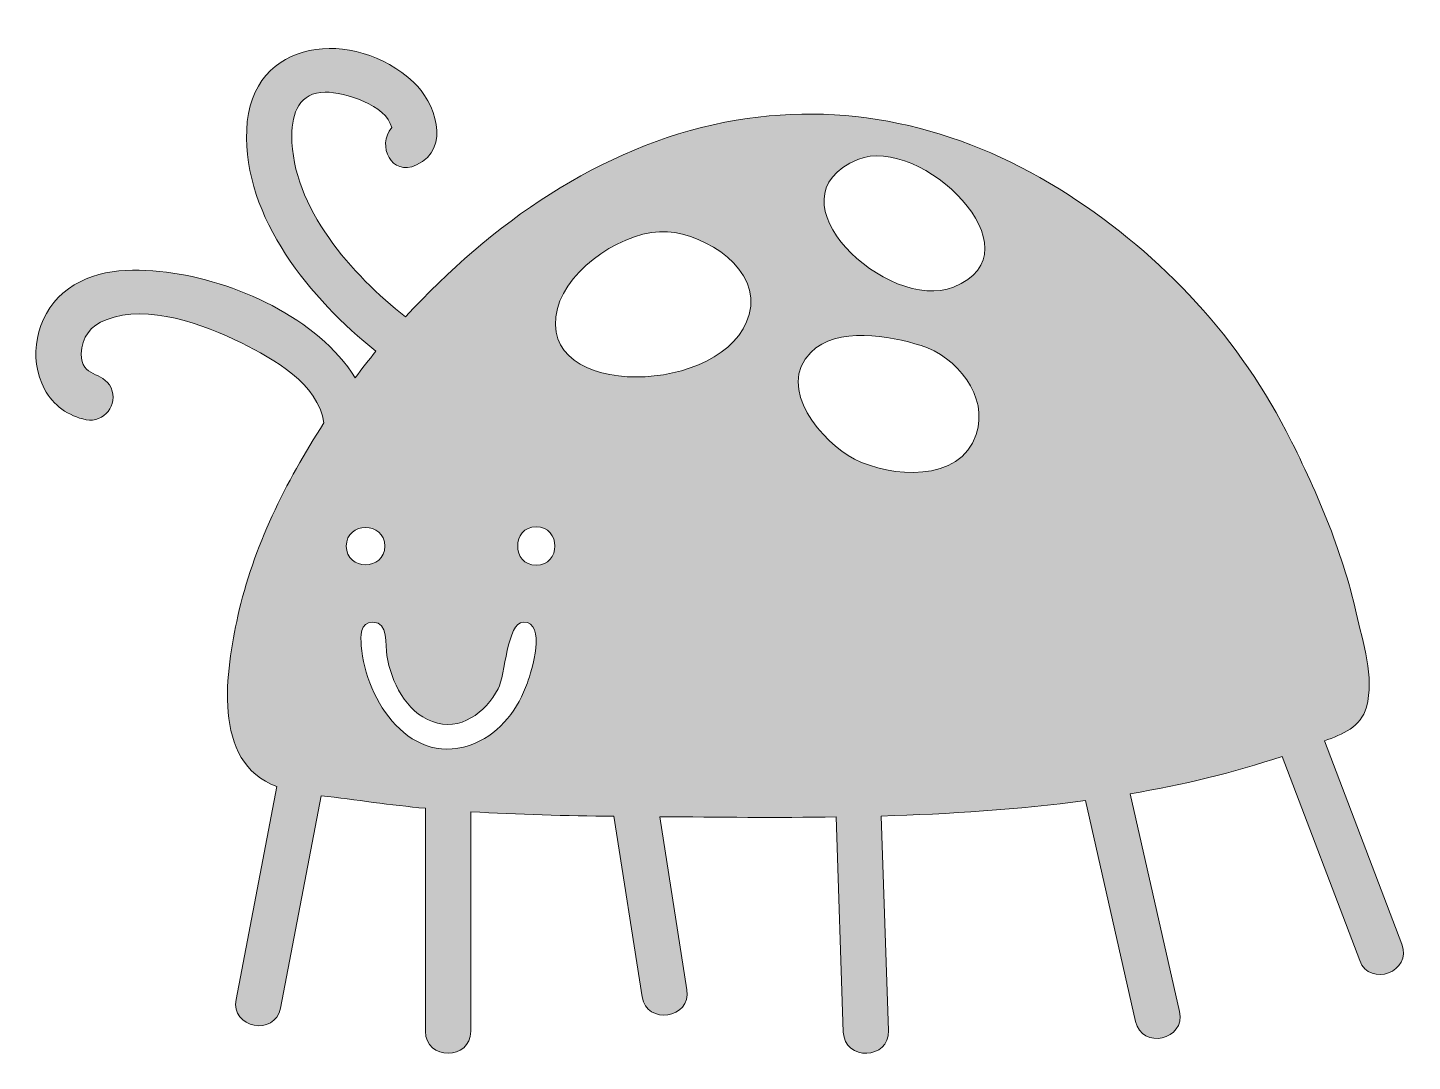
# Model space of a CAD drawing. Header units: inches. Extents: x -1 to 102, y -1 to 76.
import ezdxf

# ---------------------------------------------------------------- set-up
doc = ezdxf.new("R2010")
doc.units = ezdxf.units.IN
doc.header["$MEASUREMENT"] = 0
doc.layers.add('Layer 1', color=7, linetype='Continuous')

msp = doc.modelspace()

# ---------------------------------------------------------------- hatches: boundary and pattern name
at = {"layer": 'Layer 1', "true_color": 0xeb8442}
h = msp.add_hatch(color=23, dxfattribs=at)
h.dxf.hatch_style = 2
edge = h.paths.add_edge_path()
edge.add_spline(control_points=[(0.64, 49.31), (1.28, 48.13), (2.42, 47.31), (3.73, 47.05), (5.05, 46.79), (6.16, 48.18), (5.58, 49.41), (4.97, 50.72), (3.37, 50.12), (3.37, 51.94), (3.37, 53.16), (4.09, 54.06), (5.21, 54.48), (8.33, 55.67), (12.45, 54.14), (15.27, 52.75), (17.68, 51.56), (20.96, 49.73), (21.4, 46.81), (18.54, 42.4), (16.14, 37.61), (15, 32.45), (14.13, 28.5), (13, 21.58), (17.9, 19.81), (17.9, 19.81), (14.87, 4), (14.87, 4), (14.46, 1.87), (17.76, 1.23), (18.17, 3.36), (18.17, 3.36), (21.2, 19.13), (21.2, 19.13), (23.78, 18.82), (26.35, 18.43), (28.94, 18.19), (28.94, 18.19), (28.94, 1.63), (28.94, 1.63), (28.94, -0.54), (32.31, -0.54), (32.31, 1.63), (32.31, 1.63), (32.31, 17.94), (32.31, 17.94), (35.84, 17.72), (39.39, 17.64), (42.93, 17.6), (42.93, 17.6), (45.03, 4.2), (45.03, 4.2), (45.37, 2.06), (48.69, 2.58), (48.35, 4.72), (48.35, 4.72), (46.34, 17.57), (46.34, 17.57), (50.7, 17.53), (55.07, 17.48), (59.44, 17.55), (59.44, 17.55), (59.98, 1.57), (59.98, 1.57), (60.06, -0.6), (63.42, -0.48), (63.34, 1.68), (63.34, 1.68), (62.8, 17.62), (62.8, 17.62), (67.85, 17.77), (72.97, 18.09), (77.97, 18.76), (77.97, 18.76), (81.68, 2.37), (81.68, 2.37), (82.15, 0.25), (85.43, 0.99), (84.96, 3.11), (84.96, 3.11), (81.3, 19.27), (81.3, 19.27), (85.19, 19.93), (88.98, 20.83), (92.57, 22.05), (92.57, 22.05), (98.34, 6.89), (98.34, 6.89), (99.11, 4.87), (102.25, 6.06), (101.48, 8.09), (101.48, 8.09), (95.73, 23.2), (95.73, 23.2), (97.07, 23.69), (98.42, 24.2), (98.84, 25.71), (99.46, 27.93), (98.57, 30.53), (98.08, 32.71), (97.04, 37.36), (95.06, 41.97), (92.88, 46.2), (89.03, 53.65), (83.11, 59.78), (76.01, 64.19), (68.49, 68.86), (59.96, 70.86), (51.19, 69.14), (41.84, 67.3), (33.82, 61.59), (27.46, 54.68), (23.5, 57.81), (19.01, 62.77), (19.01, 68.15), (19.01, 69.82), (19.58, 71.38), (21.5, 71.38), (22.92, 71.38), (26.06, 70.43), (26.43, 68.75), (25.3, 67.4), (26.42, 65.1), (28.27, 65.97), (30.91, 67.22), (29.62, 70.67), (28.05, 72.13), (23.68, 76.16), (15.92, 75.52), (15.66, 68.57), (15.66, 68.57), (15.66, 68.58), (15.66, 68.58), (15.4, 62.02), (20.42, 56), (25.26, 52.14), (24.74, 51.5), (24.22, 50.84), (23.72, 50.16), (20.98, 54.6), (14.68, 57.4), (9.69, 58.01), (7.03, 58.33), (4.16, 58.28), (2.01, 56.45), (0.03, 54.75), (-0.61, 51.63), (0.64, 49.31)], knot_values=[0, 0, 0, 0, 0.352778, 0.352778, 0.352778, 0.705556, 0.705556, 0.705556, 1.058333, 1.058333, 1.058333, 1.411111, 1.411111, 1.411111, 1.763889, 1.763889, 1.763889, 2.116667, 2.116667, 2.116667, 2.469444, 2.469444, 2.469444, 2.822222, 2.822222, 2.822222, 3.175, 3.175, 3.175, 3.527778, 3.527778, 3.527778, 3.880556, 3.880556, 3.880556, 4.233333, 4.233333, 4.233333, 4.586111, 4.586111, 4.586111, 4.938889, 4.938889, 4.938889, 5.291667, 5.291667, 5.291667, 5.644444, 5.644444, 5.644444, 5.997222, 5.997222, 5.997222, 6.35, 6.35, 6.35, 6.702778, 6.702778, 6.702778, 7.055556, 7.055556, 7.055556, 7.408333, 7.408333, 7.408333, 7.761111, 7.761111, 7.761111, 8.113889, 8.113889, 8.113889, 8.466667, 8.466667, 8.466667, 8.819444, 8.819444, 8.819444, 9.172222, 9.172222, 9.172222, 9.525, 9.525, 9.525, 9.877778, 9.877778, 9.877778, 10.230556, 10.230556, 10.230556, 10.583333, 10.583333, 10.583333, 10.936111, 10.936111, 10.936111, 11.288889, 11.288889, 11.288889, 11.641667, 11.641667, 11.641667, 11.994444, 11.994444, 11.994444, 12.347222, 12.347222, 12.347222, 12.7, 12.7, 12.7, 13.052778, 13.052778, 13.052778, 13.405556, 13.405556, 13.405556, 13.758333, 13.758333, 13.758333, 14.111111, 14.111111, 14.111111, 14.463889, 14.463889, 14.463889, 14.816667, 14.816667, 14.816667, 15.169444, 15.169444, 15.169444, 15.522222, 15.522222, 15.522222, 15.875, 15.875, 15.875, 16.227778, 16.227778, 16.227778, 16.580556, 16.580556, 16.580556, 16.933333, 16.933333, 16.933333, 17.286111, 17.286111, 17.286111, 17.286111], degree=3, periodic=0)
edge.add_line((0.64, 49.31), (0.64, 49.31))
edge = h.paths.add_edge_path()
edge.add_spline(control_points=[(61.07, 66.38), (65.71, 68.27), (74.76, 59.54), (68.17, 56.9), (63.28, 54.94), (54.09, 63.53), (61.07, 66.38)], knot_values=[0, 0, 0, 0, 0.352778, 0.352778, 0.352778, 0.705556, 0.705556, 0.705556, 0.705556], degree=3, periodic=0)
edge.add_line((61.07, 66.38), (61.07, 66.38))
edge = h.paths.add_edge_path()
edge.add_spline(control_points=[(65.76, 52.56), (68.37, 51.74), (70.82, 48.81), (69.85, 45.95), (68.64, 42.34), (63.51, 42.75), (60.81, 44.13), (58.43, 45.35), (54.93, 49.42), (57.56, 52.05), (59.51, 53.99), (63.43, 53.29), (65.76, 52.56)], knot_values=[0, 0, 0, 0, 0.352778, 0.352778, 0.352778, 0.705556, 0.705556, 0.705556, 1.058333, 1.058333, 1.058333, 1.411111, 1.411111, 1.411111, 1.411111], degree=3, periodic=0)
edge.add_line((65.76, 52.56), (65.76, 52.56))
edge = h.paths.add_edge_path()
edge.add_spline(control_points=[(23.06, 37.67), (23.06, 39.51), (25.92, 39.51), (25.92, 37.67), (25.92, 35.82), (23.06, 35.82), (23.06, 37.67)], knot_values=[0, 0, 0, 0, 0.352778, 0.352778, 0.352778, 0.705556, 0.705556, 0.705556, 0.705556], degree=3, periodic=0)
edge.add_line((23.06, 37.67), (23.06, 37.67))
edge = h.paths.add_edge_path()
edge.add_spline(control_points=[(38.74, 55.31), (39.51, 58.32), (43.86, 61.23), (46.92, 61.01), (49.77, 60.81), (53.91, 58.23), (52.99, 54.87), (51.35, 48.81), (36.96, 48.4), (38.74, 55.31)], knot_values=[0, 0, 0, 0, 0.352778, 0.352778, 0.352778, 0.705556, 0.705556, 0.705556, 1.058333, 1.058333, 1.058333, 1.058333], degree=3, periodic=0)
edge.add_line((38.74, 55.31), (38.74, 55.31))
edge = h.paths.add_edge_path()
edge.add_spline(control_points=[(37.17, 39.1), (39.02, 39.1), (39.02, 36.24), (37.17, 36.24), (35.33, 36.24), (35.33, 39.1), (37.17, 39.1)], knot_values=[0, 0, 0, 0, 0.352778, 0.352778, 0.352778, 0.705556, 0.705556, 0.705556, 0.705556], degree=3, periodic=0)
edge.add_line((37.17, 39.1), (37.17, 39.1))
edge = h.paths.add_edge_path()
edge.add_spline(control_points=[(36.21, 32.02), (37.98, 32.02), (36.81, 28.37), (36.51, 27.52), (35.84, 25.63), (34.54, 23.83), (32.64, 23.03), (27.91, 21.03), (24.47, 26.17), (24.17, 30.27), (24.12, 30.94), (24.05, 32.02), (25.03, 32.02), (26.24, 32.02), (25.94, 30.29), (26.07, 29.55), (26.4, 27.59), (27.47, 25.37), (29.45, 24.63), (31.51, 23.86), (33.4, 25.31), (34.34, 27.06), (34.88, 28.05), (34.99, 32.02), (36.21, 32.02)], knot_values=[0, 0, 0, 0, 0.352778, 0.352778, 0.352778, 0.705556, 0.705556, 0.705556, 1.058333, 1.058333, 1.058333, 1.411111, 1.411111, 1.411111, 1.763889, 1.763889, 1.763889, 2.116667, 2.116667, 2.116667, 2.469444, 2.469444, 2.469444, 2.822222, 2.822222, 2.822222, 2.822222], degree=3, periodic=0)
edge.add_line((36.21, 32.02), (36.21, 32.02))

# ---------------------------------------------------------------- linework, layer by layer
at = {"layer": 'Layer 1', "lineweight": 0}
for points, knots in [([(0.64, 49.31), (1.28, 48.13), (2.42, 47.31), (3.73, 47.05), (5.05, 46.79), (6.16, 48.18), (5.58, 49.41), (4.97, 50.72), (3.37, 50.12), (3.37, 51.94), (3.37, 53.16), (4.09, 54.06), (5.21, 54.48), (8.33, 55.67), (12.45, 54.14), (15.27, 52.75), (17.68, 51.56), (20.96, 49.73), (21.4, 46.81), (18.54, 42.4), (16.14, 37.61), (15, 32.45), (14.13, 28.5), (13, 21.58), (17.9, 19.81), (17.9, 19.81), (14.87, 4), (14.87, 4), (14.46, 1.87), (17.76, 1.23), (18.17, 3.36), (18.17, 3.36), (21.2, 19.13), (21.2, 19.13), (23.78, 18.82), (26.35, 18.43), (28.94, 18.19), (28.94, 18.19), (28.94, 1.63), (28.94, 1.63), (28.94, -0.54), (32.31, -0.54), (32.31, 1.63), (32.31, 1.63), (32.31, 17.94), (32.31, 17.94), (35.84, 17.72), (39.39, 17.64), (42.93, 17.6), (42.93, 17.6), (45.03, 4.2), (45.03, 4.2), (45.37, 2.06), (48.69, 2.58), (48.35, 4.72), (48.35, 4.72), (46.34, 17.57), (46.34, 17.57), (50.7, 17.53), (55.07, 17.48), (59.44, 17.55), (59.44, 17.55), (59.98, 1.57), (59.98, 1.57), (60.06, -0.6), (63.42, -0.48), (63.34, 1.68), (63.34, 1.68), (62.8, 17.62), (62.8, 17.62), (67.85, 17.77), (72.97, 18.09), (77.97, 18.76), (77.97, 18.76), (81.68, 2.37), (81.68, 2.37), (82.15, 0.25), (85.43, 0.99), (84.96, 3.11), (84.96, 3.11), (81.3, 19.27), (81.3, 19.27), (85.19, 19.93), (88.98, 20.83), (92.57, 22.05), (92.57, 22.05), (98.34, 6.89), (98.34, 6.89), (99.11, 4.87), (102.25, 6.06), (101.48, 8.09), (101.48, 8.09), (95.73, 23.2), (95.73, 23.2), (97.07, 23.69), (98.42, 24.2), (98.84, 25.71), (99.46, 27.93), (98.57, 30.53), (98.08, 32.71), (97.04, 37.36), (95.06, 41.97), (92.88, 46.2), (89.03, 53.65), (83.11, 59.78), (76.01, 64.19), (68.49, 68.86), (59.96, 70.86), (51.19, 69.14), (41.84, 67.3), (33.82, 61.59), (27.46, 54.68), (23.5, 57.81), (19.01, 62.77), (19.01, 68.15), (19.01, 69.82), (19.58, 71.38), (21.5, 71.38), (22.92, 71.38), (26.06, 70.43), (26.43, 68.75), (25.3, 67.4), (26.42, 65.1), (28.27, 65.97), (30.91, 67.22), (29.62, 70.67), (28.05, 72.13), (23.68, 76.16), (15.92, 75.52), (15.66, 68.57), (15.66, 68.57), (15.66, 68.58), (15.66, 68.58), (15.4, 62.02), (20.42, 56), (25.26, 52.14), (24.74, 51.5), (24.22, 50.84), (23.72, 50.16), (20.98, 54.6), (14.68, 57.4), (9.69, 58.01), (7.03, 58.33), (4.16, 58.28), (2.01, 56.45), (0.03, 54.75), (-0.61, 51.63), (0.64, 49.31)], [0, 0, 0, 0, 1, 1, 1, 2, 2, 2, 3, 3, 3, 4, 4, 4, 5, 5, 5, 6, 6, 6, 7, 7, 7, 8, 8, 8, 9, 9, 9, 10, 10, 10, 11, 11, 11, 12, 12, 12, 13, 13, 13, 14, 14, 14, 15, 15, 15, 16, 16, 16, 17, 17, 17, 18, 18, 18, 19, 19, 19, 20, 20, 20, 21, 21, 21, 22, 22, 22, 23, 23, 23, 24, 24, 24, 25, 25, 25, 26, 26, 26, 27, 27, 27, 28, 28, 28, 29, 29, 29, 30, 30, 30, 31, 31, 31, 32, 32, 32, 33, 33, 33, 34, 34, 34, 35, 35, 35, 36, 36, 36, 37, 37, 37, 38, 38, 38, 39, 39, 39, 40, 40, 40, 41, 41, 41, 42, 42, 42, 43, 43, 43, 44, 44, 44, 45, 45, 45, 46, 46, 46, 47, 47, 47, 48, 48, 48, 49, 49, 49, 49]), ([(61.07, 66.38), (65.71, 68.27), (74.76, 59.54), (68.17, 56.9), (63.28, 54.94), (54.09, 63.53), (61.07, 66.38)], [0, 0, 0, 0, 1, 1, 1, 2, 2, 2, 2]), ([(38.74, 55.31), (39.51, 58.32), (43.86, 61.23), (46.92, 61.01), (49.77, 60.81), (53.91, 58.23), (52.99, 54.87), (51.35, 48.81), (36.96, 48.4), (38.74, 55.31)], [0, 0, 0, 0, 1, 1, 1, 2, 2, 2, 3, 3, 3, 3]), ([(65.76, 52.56), (68.37, 51.74), (70.82, 48.81), (69.85, 45.95), (68.64, 42.34), (63.51, 42.75), (60.81, 44.13), (58.43, 45.35), (54.93, 49.42), (57.56, 52.05), (59.51, 53.99), (63.43, 53.29), (65.76, 52.56)], [0, 0, 0, 0, 1, 1, 1, 2, 2, 2, 3, 3, 3, 4, 4, 4, 4]), ([(23.06, 37.67), (23.06, 39.51), (25.92, 39.51), (25.92, 37.67), (25.92, 35.82), (23.06, 35.82), (23.06, 37.67)], [0, 0, 0, 0, 1, 1, 1, 2, 2, 2, 2]), ([(37.17, 39.1), (39.02, 39.1), (39.02, 36.24), (37.17, 36.24), (35.33, 36.24), (35.33, 39.1), (37.17, 39.1)], [0, 0, 0, 0, 1, 1, 1, 2, 2, 2, 2]), ([(36.21, 32.02), (37.98, 32.02), (36.81, 28.37), (36.51, 27.52), (35.84, 25.63), (34.54, 23.83), (32.64, 23.03), (27.91, 21.03), (24.47, 26.17), (24.17, 30.27), (24.12, 30.94), (24.05, 32.02), (25.03, 32.02), (26.24, 32.02), (25.94, 30.29), (26.07, 29.55), (26.4, 27.59), (27.47, 25.37), (29.45, 24.63), (31.51, 23.86), (33.4, 25.31), (34.34, 27.06), (34.88, 28.05), (34.99, 32.02), (36.21, 32.02)], [0, 0, 0, 0, 1, 1, 1, 2, 2, 2, 3, 3, 3, 4, 4, 4, 5, 5, 5, 6, 6, 6, 7, 7, 7, 8, 8, 8, 8])]:
    msp.add_open_spline(points, degree=3, knots=knots, dxfattribs=at)

doc.saveas('drawing.dxf')
